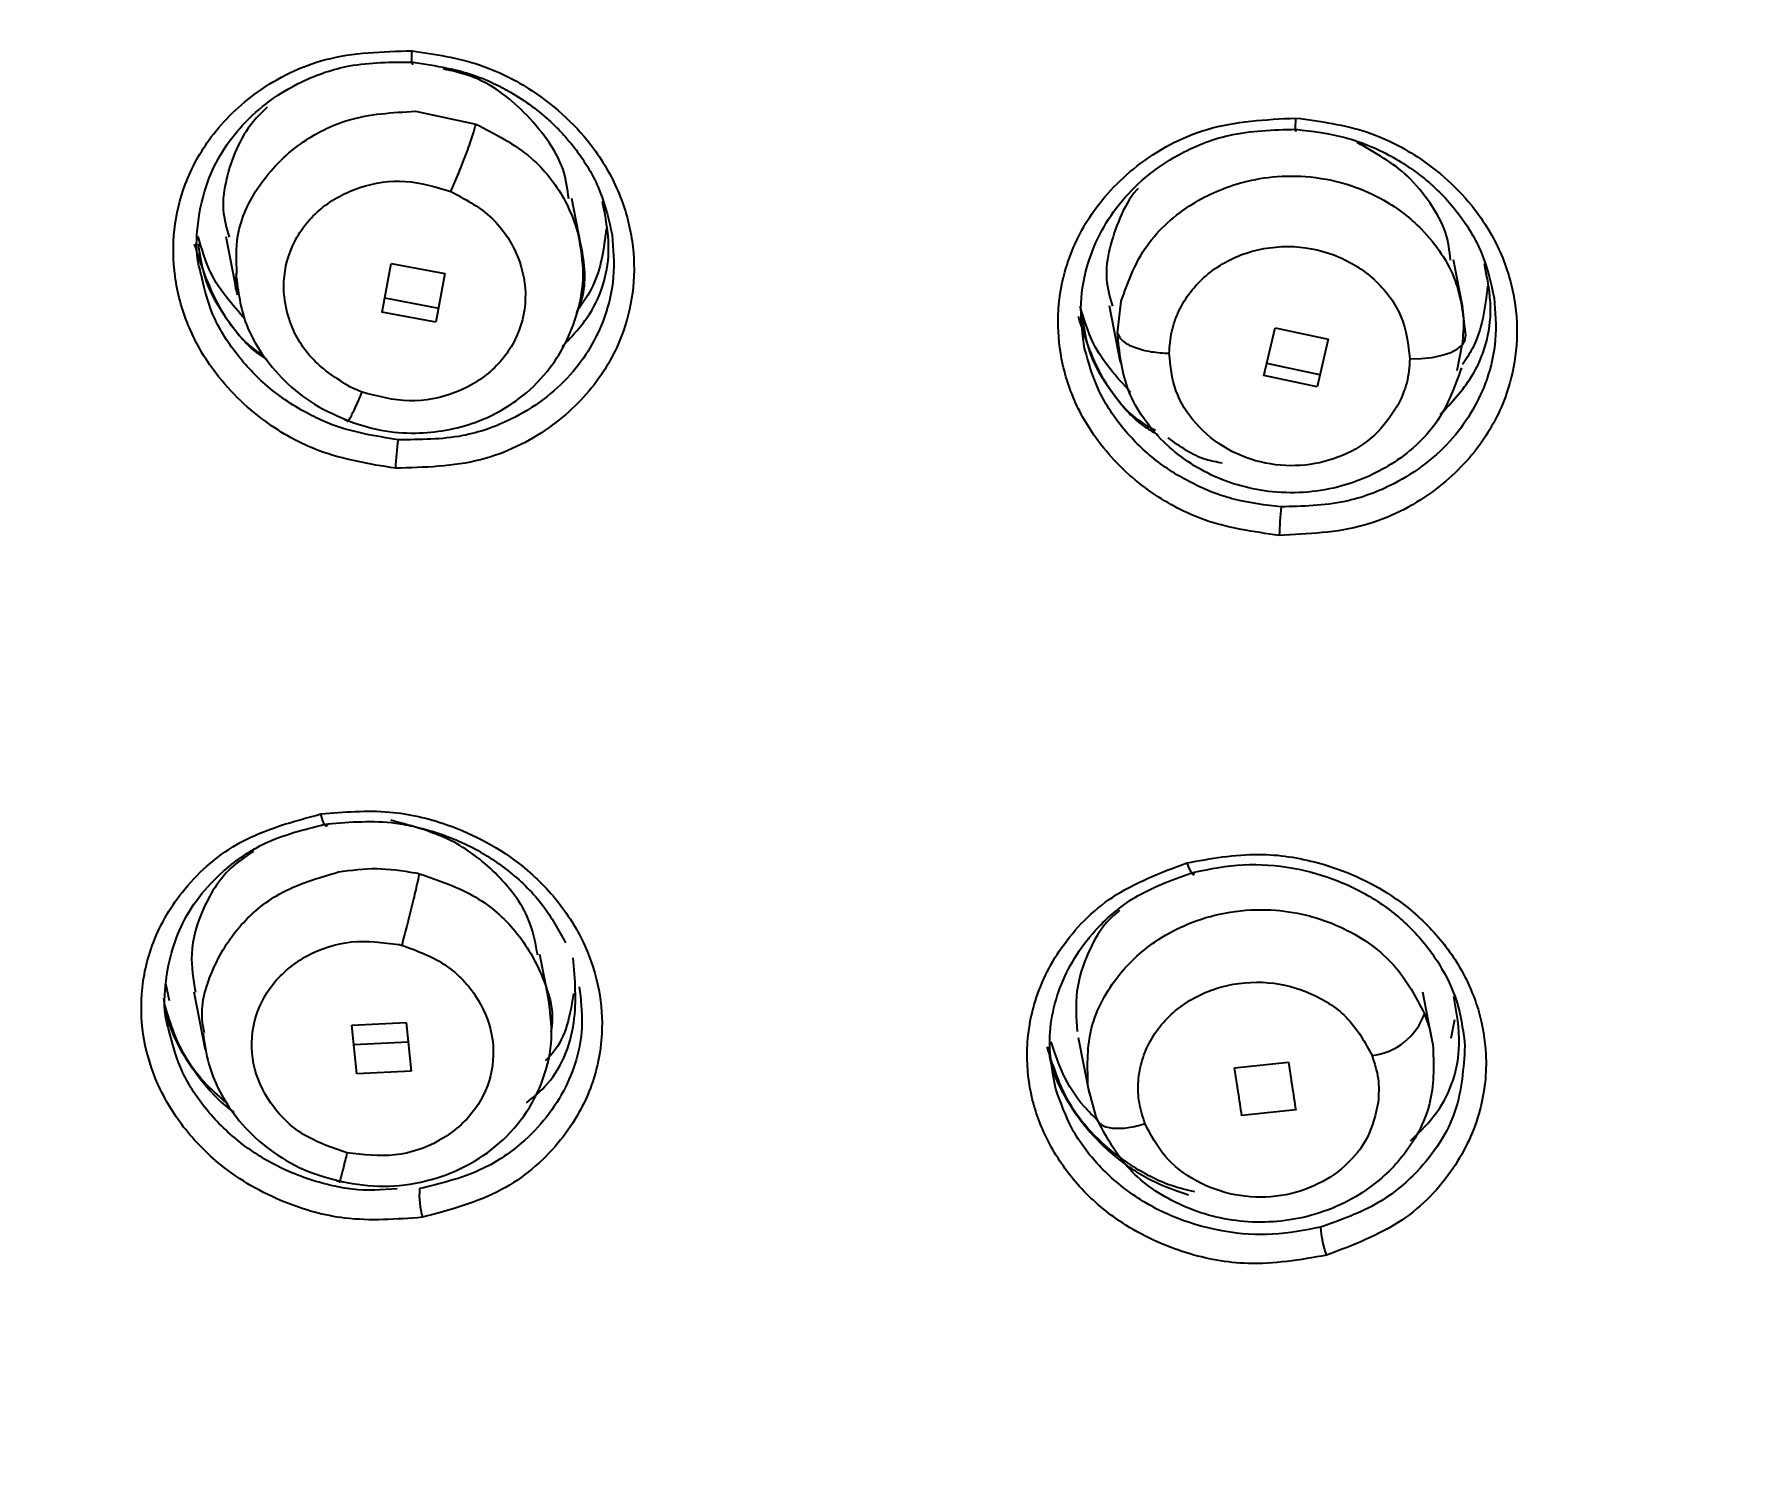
# Model space of a CAD drawing. Header units: millimetres. Extents: x 6110 to 6704, y -2661 to -1821.
# Drawn here: x 6313.672 to 6317.635, y -2179.614 to -2176.345 of the extents above; entities that cross this region are included whole.
import ezdxf

# ---------------------------------------------------------------- set-up
doc = ezdxf.new("R2010")
doc.units = ezdxf.units.MM
doc.header["$LTSCALE"] = 0.1
doc.layers.get('0').update_dxf_attribs({"lineweight": 15})
doc.layers.add('DIM', color=3, linetype='Continuous', lineweight=9)
doc.styles.get("Standard").update_dxf_attribs({"font": 'arial.ttf'})
doc.dimstyles.new('ISO-25', dxfattribs={"dimtxt": 2.5, "dimasz": 2.5, "dimexe": 1.25, "dimexo": 0.625, "dimtad": 1, "dimlfac": 5, "dimtxsty": 'Standard', "dimcen": 2.5, "dimadec": 0, "dimazin": 0, "dimtfac": 1, "dimtmove": 0, "dimatfit": 3, "dimfxl": 0, "dimarcsym": 0})

# ---------------------------------------------------------------- blocks, each defined once
blk = doc.blocks.new('*D49')
at = {"layer": 'Defpoints', "color": 0}
for p in [(6307.9519, -2080.7498), (6411.4918, -2580.4433), (6420.3266, -2580.4433)]:
    blk.add_point(p, dxfattribs=at)
at = {"layer": 'DIM', "color": 0, "lineweight": -2}
for p, q in [((6308.5769, -2080.7498), (6421.5766, -2080.7498)), ((6420.3266, -2084.7498), (6420.3266, -2576.4433)), ((6412.1168, -2580.4433), (6421.5766, -2580.4433))]:
    blk.add_line(p, q, dxfattribs=at)
at = {"layer": 'DIM', "color": 0}
for points in [[(6419.6599, -2084.7498), (6420.9932, -2084.7498), (6420.3266, -2080.7498)], [(6419.6599, -2576.4433), (6420.9932, -2576.4433), (6420.3266, -2580.4433)]]:
    blk.add_solid(points, dxfattribs=at)
at = {"layer": 'DIM', "color": 0, "insert": (6417.0795, -2330.5966), "char_height": 4, "attachment_point": 5, "rotation": 90}
blk.add_mtext('(2280)', dxfattribs=at)

msp = doc.modelspace()

# ---------------------------------------------------------------- linework, layer by layer
at = {"linetype": 'Continuous', "lineweight": 25}
for p, q in [((6314.5505, -2176.5228), (6314.6897, -2176.5524)), ((6314.9321, -2176.831), (6314.9111, -2176.7238)), ((6314.1131, -2176.8113), (6314.1395, -2176.9463)), ((6316.9664, -2176.9753), (6316.9449, -2176.8651)), ((6314.4735, -2176.9861), (6314.4945, -2176.8738)), ((6314.4944, -2176.8738), (6314.6185, -2176.8973)), ((6314.6183, -2176.8973), (6314.5973, -2177.0095)), ((6314.4796, -2176.9533), (6314.6034, -2176.9768)), ((6316.1504, -2176.9709), (6316.1759, -2177.1012)), ((6316.1697, -2177.0343), (6316.1786, -2176.9604)), ((6314.5975, -2177.0095), (6314.4734, -2176.986)), ((6316.5075, -2177.1329), (6316.5336, -2177.0222)), ((6316.5334, -2177.0222), (6316.6561, -2177.0482)), ((6316.6561, -2177.0482), (6316.63, -2177.1587)), ((6316.9536, -2177.1203), (6316.9651, -2177.0617)), ((6316.6302, -2177.158), (6316.5075, -2177.132)), ((6316.6367, -2177.1305), (6316.5141, -2177.1045)), ((6314.559, -2178.2813), (6314.5494, -2178.2791)), ((6314.8584, -2178.5731), (6314.8378, -2178.4678)), ((6313.9836, -2178.5743), (6313.9751, -2178.5348)), ((6314.0395, -2178.5536), (6314.0656, -2178.6875)), ((6316.8951, -2178.6621), (6316.874, -2178.5544)), ((6316.8782, -2178.6043), (6316.8901, -2178.6405)), ((6314.4039, -2178.6306), (6314.5293, -2178.6247)), ((6314.4154, -2178.7429), (6314.404, -2178.6306)), ((6314.529, -2178.6246), (6314.5405, -2178.7369)), ((6316.8901, -2178.6405), (6316.8974, -2178.6756)), ((6316.9474, -2178.6185), (6316.939, -2178.661)), ((6314.4085, -2178.6751), (6314.5335, -2178.6691)), ((6316.0793, -2178.6588), (6316.1044, -2178.7872)), ((6316.4396, -2178.729), (6316.5641, -2178.7157)), ((6314.5408, -2178.7369), (6314.4153, -2178.7429)), ((6316.1212, -2178.8448), (6316.102, -2178.7735)), ((6316.5808, -2178.8255), (6316.4564, -2178.8388))]:
    msp.add_line(p, q, dxfattribs=at)
at = {"linetype": 'Continuous', "lineweight": 25, "flags": 128}
for points in [[(6314.5451, -2176.4093), (6314.5442, -2176.4125), (6314.5435, -2176.4138), (6314.5429, -2176.4131), (6314.5425, -2176.4104), (6314.5423, -2176.4059), (6314.5422, -2176.3996), (6314.5423, -2176.392), (6314.5427, -2176.3832)], [(6316.5815, -2176.5643), (6316.5811, -2176.5676), (6316.5808, -2176.5689), (6316.5806, -2176.5682), (6316.5805, -2176.5655), (6316.5806, -2176.561), (6316.5807, -2176.5548), (6316.581, -2176.5471), (6316.5813, -2176.5384)], [(6316.8441, -2177.0938), (6316.8703, -2177.0932), (6316.8954, -2177.0904), (6316.9185, -2177.0855), (6316.9384, -2177.0788), (6316.9544, -2177.0705), (6316.9656, -2177.0611), (6316.9717, -2177.0509), (6316.9723, -2177.0404)], [(6314.3483, -2178.1659), (6314.3472, -2178.1695), (6314.3458, -2178.1713), (6314.344, -2178.1711), (6314.3419, -2178.1689), (6314.3396, -2178.1649), (6314.3373, -2178.1591), (6314.3349, -2178.1518), (6314.3327, -2178.1434)], [(6316.3296, -2178.2562), (6316.3326, -2178.2644), (6316.3357, -2178.2714), (6316.3386, -2178.277), (6316.3412, -2178.2808), (6316.3434, -2178.2829), (6316.3452, -2178.2829), (6316.3465, -2178.2811), (6316.3471, -2178.2774)]]:
    msp.add_lwpolyline(points, dxfattribs=at)
at = {"linetype": 'Continuous', "lineweight": 25}
for centre, radius, start, end in [((6315.0299, -2177.3634), 0.5258, 170.9178, 178.1115), ((6318.0357, -2177.5592), 1.4939, 175.2364, 177.7667), ((6316.7386, -2178.5532), 0.1487, 277.0905, 339.908), ((6314.7588, -2179.0208), 0.1993, 176.2002, 195.3989), ((6316.8408, -2179.0889), 0.2025, 182.0712, 200.9449), ((6320.1783, -2177.4713), 8.8695, 191.52649, 236.45921), ((6320.3224, -2177.6885), 7.7566, 191.3905, 231.15198)]:
    msp.add_arc(centre, radius, start, end, dxfattribs=at)
for points, knots in [([(6321.293, -2186.764), (6320.8419, -2186.7483), (6319.9316, -2186.7166), (6318.485, -2186.4398), (6316.9759, -2185.9377), (6315.4952, -2185.1542), (6314.1777, -2184.1438), (6313.0843, -2182.9494), (6312.2263, -2181.5849), (6311.6675, -2180.1736), (6311.3755, -2178.748), (6311.3229, -2177.4154), (6311.4712, -2176.1199), (6311.8197, -2174.7929), (6312.4334, -2173.4004), (6313.3515, -2172.0223), (6314.5158, -2170.7843), (6315.8723, -2169.7429), (6317.4071, -2168.9085), (6318.9812, -2168.3491), (6320.5618, -2168.0162), (6321.5761, -2167.9766), (6322.0888, -2167.9566)], [0, 0, 0, 0, 0.041768, 0.084276, 0.137195, 0.191649, 0.244568, 0.299021, 0.351941, 0.406395, 0.452689, 0.499999, 0.541767, 0.584275, 0.637195, 0.691649, 0.744569, 0.799023, 0.851943, 0.906397, 0.952691, 1, 1, 1, 1]), ([(6321.7991, -2169.2255), (6321.7228, -2169.227), (6321.4152, -2169.2331), (6320.9046, -2169.2821), (6320.3409, -2169.3658), (6319.7717, -2169.4808), (6319.1895, -2169.6317), (6318.5172, -2169.8566), (6317.8481, -2170.1334), (6317.2445, -2170.4375), (6316.8006, -2170.699), (6316.4922, -2170.8971), (6316.2278, -2171.0782), (6315.9468, -2171.2863), (6315.6936, -2171.489), (6315.4567, -2171.6911), (6315.1478, -2171.9724), (6314.7944, -2172.331), (6314.4351, -2172.745), (6314.1602, -2173.0996), (6313.8784, -2173.5007), (6313.6197, -2173.9169), (6313.3695, -2174.3857), (6313.1466, -2174.8689), (6312.9579, -2175.3636), (6312.8183, -2175.8215), (6312.7212, -2176.209), (6312.6377, -2176.6224), (6312.5699, -2177.0896), (6312.5493, -2177.429), (6312.5397, -2177.5882)], [0, 0, 0, 0, 0.016152, 0.06518, 0.108195, 0.136441, 0.187727, 0.235089, 0.286244, 0.341117, 0.378772, 0.39631, 0.419682, 0.447617, 0.471622, 0.489801, 0.515124, 0.562464, 0.599762, 0.635688, 0.661677, 0.708732, 0.745176, 0.781227, 0.829118, 0.865649, 0.890819, 0.920962, 0.962932, 1, 1, 1, 1]), ([(6314.5043, -2177.346), (6314.4445, -2177.3364), (6314.3372, -2177.319), (6314.1918, -2177.2369), (6314.0881, -2177.1351), (6314.0217, -2177.0173), (6313.9921, -2176.9062), (6313.9903, -2176.7954), (6314.0169, -2176.6848), (6314.0781, -2176.5727), (6314.1863, -2176.4686), (6314.3465, -2176.3887), (6314.4748, -2176.3851), (6314.5427, -2176.3832)], [0, 0, 0, 0, 0.1086369, 0.19484, 0.2993489, 0.3748055, 0.4502098, 0.5208359, 0.5914169, 0.673582, 0.7690879, 0.877887, 1, 1, 1, 1]), ([(6314.5427, -2176.3832), (6314.5955, -2176.3912), (6314.6934, -2176.4059), (6314.842, -2176.4813), (6314.9545, -2176.5861), (6315.0244, -2176.7107), (6315.0545, -2176.8204), (6315.0568, -2176.9284), (6315.032, -2177.0399), (6314.9711, -2177.1548), (6314.8601, -2177.2617), (6314.6987, -2177.3409), (6314.5712, -2177.3443), (6314.5043, -2177.346)], [0, 0, 0, 0, 0.096, 0.177925, 0.298931, 0.374702, 0.447771, 0.51813, 0.585771, 0.67247, 0.770432, 0.879605, 1, 1, 1, 1]), ([(6314.0565, -2176.8991), (6314.0546, -2176.8925), (6314.0434, -2176.8541), (6314.0464, -2176.7802), (6314.0712, -2176.6666), (6314.1465, -2176.5453), (6314.2674, -2176.4574), (6314.4061, -2176.4094), (6314.4955, -2176.4093), (6314.5451, -2176.4093)], [0, 0, 0, 0, 0.025971, 0.150887, 0.278548, 0.474139, 0.684742, 0.825272, 1, 1, 1, 1]), ([(6314.5451, -2176.4093), (6314.5974, -2176.4176), (6314.6653, -2176.4284), (6314.7352, -2176.4601), (6314.7906, -2176.4894), (6314.8572, -2176.5368), (6314.9293, -2176.6172), (6314.9817, -2176.7075), (6314.9968, -2176.7746), (6315.0042, -2176.8077)], [0, 0, 0, 0, 0.235112, 0.305036, 0.342905, 0.516821, 0.670808, 0.83768, 1, 1, 1, 1]), ([(6314.9041, -2176.7251), (6314.9012, -2176.7021), (6314.8953, -2176.6538), (6314.8551, -2176.5862), (6314.7897, -2176.5085), (6314.7068, -2176.445), (6314.6361, -2176.4298), (6314.6144, -2176.4252)], [0, 0, 0, 0, 0.163299, 0.341612, 0.528002, 0.855172, 1, 1, 1, 1]), ([(6314.2089, -2176.5132), (6314.1976, -2176.5241), (6314.1683, -2176.5524), (6314.1357, -2176.609), (6314.1131, -2176.6777), (6314.1022, -2176.7474), (6314.1149, -2176.7921), (6314.1209, -2176.8132)], [0, 0, 0, 0, 0.140279, 0.365738, 0.587295, 0.805281, 1, 1, 1, 1]), ([(6314.1386, -2176.8964), (6314.1376, -2176.8674), (6314.135, -2176.7964), (6314.186, -2176.6885), (6314.2763, -2176.596), (6314.4026, -2176.531), (6314.4976, -2176.5257), (6314.5505, -2176.5228)], [0, 0, 0, 0, 0.143946, 0.351833, 0.570109, 0.760778, 1, 1, 1, 1]), ([(6316.5429, -2177.501), (6316.4841, -2177.4927), (6316.3796, -2177.4779), (6316.2407, -2177.4035), (6316.1402, -2177.3117), (6316.0718, -2177.2035), (6316.0376, -2177.098), (6316.0292, -2176.9928), (6316.0466, -2176.8803), (6316.1018, -2176.7579), (6316.2125, -2176.6394), (6316.3783, -2176.5488), (6316.5115, -2176.542), (6316.5813, -2176.5384)], [0, 0, 0, 0, 0.106817, 0.190032, 0.285104, 0.359295, 0.433568, 0.500123, 0.566579, 0.65769, 0.760318, 0.874411, 1, 1, 1, 1]), ([(6316.5813, -2176.5384), (6316.6374, -2176.546), (6316.7396, -2176.56), (6316.8865, -2176.636), (6316.9948, -2176.7381), (6317.0622, -2176.8585), (6317.0914, -2176.9678), (6317.0931, -2177.0742), (6317.0685, -2177.1849), (6317.0083, -2177.3005), (6316.8974, -2177.4098), (6316.7366, -2177.4921), (6316.6094, -2177.4979), (6316.5429, -2177.501)], [0, 0, 0, 0, 0.1018703, 0.1857894, 0.2991644, 0.3761109, 0.4494303, 0.519115, 0.5851588, 0.6727341, 0.7710861, 0.8801698, 1, 1, 1, 1]), ([(6314.632, -2176.7076), (6314.6382, -2176.6935), (6314.6478, -2176.6718), (6314.6603, -2176.6407), (6314.6693, -2176.6172), (6314.6771, -2176.5955), (6314.6853, -2176.571), (6314.6879, -2176.5597), (6314.6897, -2176.5524)], [0, 0, 0, 0, 0.239029, 0.368085, 0.5, 0.631915, 0.760971, 1, 1, 1, 1]), ([(6314.6897, -2176.5524), (6314.7346, -2176.5754), (6314.817, -2176.6177), (6314.9018, -2176.7255), (6314.94, -2176.8439), (6314.9445, -2176.9388), (6314.9241, -2176.982), (6314.9215, -2176.9874)], [0, 0, 0, 0, 0.264599, 0.485265, 0.730285, 0.966416, 1, 1, 1, 1]), ([(6316.094, -2177.0699), (6316.0896, -2177.0391), (6316.0809, -2176.9764), (6316.0993, -2176.8602), (6316.1656, -2176.7286), (6316.2888, -2176.6267), (6316.4337, -2176.5684), (6316.5291, -2176.5657), (6316.5815, -2176.5643)], [0, 0, 0, 0, 0.118218, 0.240449, 0.447212, 0.666392, 0.816993, 1, 1, 1, 1]), ([(6316.5815, -2176.5643), (6316.6197, -2176.5689), (6316.6961, -2176.5782), (6316.8006, -2176.6222), (6316.8913, -2176.6842), (6316.9636, -2176.7626), (6317.0166, -2176.8539), (6317.0314, -2176.9204), (6317.0386, -2176.9532)], [0, 0, 0, 0, 0.172124, 0.344262, 0.505219, 0.670835, 0.837861, 1, 1, 1, 1]), ([(6316.9379, -2176.8664), (6316.9355, -2176.8447), (6316.9302, -2176.7981), (6316.8914, -2176.733), (6316.83, -2176.6553), (6316.764, -2176.618), (6316.7227, -2176.5947)], [0, 0, 0, 0, 0.185687, 0.40008, 0.624407, 1, 1, 1, 1]), ([(6314.399, -2177.1583), (6314.369, -2177.1392), (6314.3094, -2177.1013), (6314.2561, -2177.0122), (6314.2404, -2176.9148), (6314.266, -2176.8203), (6314.3289, -2176.7424), (6314.4202, -2176.693), (6314.5283, -2176.6767), (6314.5974, -2176.6973), (6314.632, -2176.7076)], [0, 0, 0, 0, 0.126117, 0.250838, 0.374368, 0.497567, 0.621469, 0.746731, 0.873258, 1, 1, 1, 1]), ([(6314.632, -2176.7076), (6314.6639, -2176.7247), (6314.727, -2176.7587), (6314.7879, -2176.8454), (6314.8112, -2176.9432), (6314.7919, -2177.041), (6314.7331, -2177.1232), (6314.6441, -2177.1775), (6314.5352, -2177.199), (6314.4636, -2177.1802), (6314.4274, -2177.1707)], [0, 0, 0, 0, 0.126022, 0.249648, 0.373235, 0.497219, 0.620781, 0.744457, 0.870653, 1, 1, 1, 1]), ([(6316.2172, -2176.7012), (6316.2161, -2176.7024), (6316.1974, -2176.722), (6316.1736, -2176.7685), (6316.1502, -2176.8374), (6316.1396, -2176.9075), (6316.1522, -2176.9518), (6316.1581, -2176.9725)], [0, 0, 0, 0, 0.0168596, 0.2746071, 0.5289146, 0.7799839, 1, 1, 1, 1]), ([(6316.1786, -2176.9604), (6316.1935, -2176.9187), (6316.2242, -2176.8335), (6316.326, -2176.7389), (6316.4336, -2176.6897), (6316.5302, -2176.6714), (6316.6189, -2176.6714), (6316.7066, -2176.6904), (6316.7953, -2176.7301), (6316.8844, -2176.7993), (6316.9584, -2176.908), (6316.9678, -2176.9974), (6316.9723, -2177.0404)], [0, 0, 0, 0, 0.121464, 0.248878, 0.358765, 0.425383, 0.499658, 0.583861, 0.65384, 0.750779, 0.880328, 1, 1, 1, 1]), ([(6314.8892, -2177.0652), (6314.9118, -2177.0416), (6314.972, -2176.9784), (6315.0065, -2176.8549), (6314.989, -2176.7661), (6314.9821, -2176.7311)], [0, 0, 0, 0, 0.266424, 0.710889, 1, 1, 1, 1]), ([(6314.1584, -2177.0031), (6314.1285, -2176.9692), (6314.0776, -2176.9116), (6314.0578, -2176.8406), (6314.0496, -2176.8113)], [0, 0, 0, 0, 0.5867685, 1, 1, 1, 1]), ([(6314.3879, -2177.2342), (6314.4152, -2177.2434), (6314.468, -2177.261), (6314.5712, -2177.2688), (6314.6837, -2177.2491), (6314.786, -2177.194), (6314.8534, -2177.1289), (6314.8977, -2177.0604), (6314.9277, -2176.9848), (6314.9424, -2176.898), (6314.9321, -2176.8384), (6314.9269, -2176.8078)], [0, 0, 0, 0, 0.1000324, 0.1933617, 0.3565316, 0.4924433, 0.6032231, 0.6950282, 0.7906221, 0.8926187, 1, 1, 1, 1]), ([(6315.0042, -2176.8077), (6315.0068, -2176.8403), (6315.0118, -2176.9047), (6314.9855, -2177.018), (6314.9138, -2177.1402), (6314.7918, -2177.2305), (6314.6517, -2177.28), (6314.5609, -2177.2802), (6314.5106, -2177.2803)], [0, 0, 0, 0, 0.127552, 0.25184, 0.454657, 0.672882, 0.81856, 1, 1, 1, 1]), ([(6314.9905, -2176.7942), (6314.9848, -2176.8398), (6314.9762, -2176.9073), (6314.9376, -2176.9634), (6314.925, -2176.9817)], [0, 0, 0, 0, 0.674501, 1, 1, 1, 1]), ([(6314.2005, -2177.0861), (6314.1998, -2177.0857), (6314.1526, -2177.058), (6314.087, -2176.9692), (6314.0562, -2176.8758), (6314.0409, -2176.8294)], [0, 0, 0, 0, 0.007396, 0.506063, 1, 1, 1, 1]), ([(6314.0493, -2176.8282), (6314.0545, -2176.862), (6314.0646, -2176.9265), (6314.1212, -2177.0104), (6314.1663, -2177.0699), (6314.2021, -2177.0917), (6314.2083, -2177.0955)], [0, 0, 0, 0, 0.325691, 0.622504, 0.934302, 1, 1, 1, 1]), ([(6316.2891, -2177.081), (6316.2902, -2177.0642), (6316.2926, -2177.0307), (6316.31, -2176.9827), (6316.3368, -2176.9387), (6316.373, -2176.9007), (6316.417, -2176.87), (6316.4834, -2176.8408), (6316.576, -2176.8283), (6316.6831, -2176.8531), (6316.7707, -2176.9112), (6316.8323, -2176.9949), (6316.8401, -2177.0605), (6316.8441, -2177.0938)], [0, 0, 0, 0, 0.063447, 0.126894, 0.190419, 0.25409, 0.317953, 0.382022, 0.509878, 0.633989, 0.754188, 0.875086, 1, 1, 1, 1]), ([(6314.5106, -2177.2803), (6314.4588, -2177.2721), (6314.3917, -2177.2615), (6314.3225, -2177.2304), (6314.2667, -2177.2013), (6314.1991, -2177.1535), (6314.126, -2177.0718), (6314.0761, -2176.9866), (6314.0625, -2176.9256), (6314.0565, -2176.8991)], [0, 0, 0, 0, 0.239526, 0.310606, 0.348932, 0.530892, 0.691472, 0.866124, 1, 1, 1, 1]), ([(6314.1414, -2176.9457), (6314.1399, -2176.9422), (6314.1334, -2176.9265), (6314.1364, -2176.9096), (6314.1386, -2176.8964)], [0, 0, 0, 0, 0.220088, 1, 1, 1, 1]), ([(6314.1364, -2176.8975), (6314.1415, -2176.9374), (6314.1499, -2177.0025), (6314.1955, -2177.0841), (6314.2477, -2177.1471), (6314.317, -2177.2028), (6314.3732, -2177.2267), (6314.4021, -2177.239)], [0, 0, 0, 0, 0.2631127, 0.4297446, 0.6080446, 0.7981094, 1, 1, 1, 1]), ([(6316.9143, -2177.2225), (6316.9405, -2177.1946), (6317.0047, -2177.1259), (6317.0408, -2176.9973), (6317.0231, -2176.9092), (6317.0163, -2176.875)], [0, 0, 0, 0, 0.296127, 0.727109, 1, 1, 1, 1]), ([(6316.9652, -2177.0605), (6316.9674, -2177.0406), (6316.972, -2176.9982), (6316.9617, -2176.9568), (6316.9562, -2176.935)], [0, 0, 0, 0, 0.471427, 1, 1, 1, 1]), ([(6317.0233, -2176.9265), (6317.0174, -2176.9764), (6317.0097, -2177.0406), (6316.9738, -2177.0946), (6316.9658, -2177.1067)], [0, 0, 0, 0, 0.776393, 1, 1, 1, 1]), ([(6316.2003, -2177.1711), (6316.1678, -2177.1354), (6316.1139, -2177.0759), (6316.0925, -2177.002), (6316.0839, -2176.9725)], [0, 0, 0, 0, 0.601824, 1, 1, 1, 1]), ([(6317.0386, -2176.9532), (6317.0411, -2176.9855), (6317.0461, -2177.0491), (6317.0201, -2177.1624), (6316.9492, -2177.2857), (6316.8274, -2177.3791), (6316.6876, -2177.4318), (6316.5968, -2177.4339), (6316.5469, -2177.4351)], [0, 0, 0, 0, 0.127144, 0.250552, 0.45472, 0.672376, 0.82013, 1, 1, 1, 1]), ([(6316.2574, -2177.2593), (6316.2498, -2177.2551), (6316.1956, -2177.2254), (6316.1246, -2177.1344), (6316.0945, -2177.0423), (6316.0796, -2176.9964)], [0, 0, 0, 0, 0.076333, 0.540001, 1, 1, 1, 1]), ([(6316.0878, -2176.995), (6316.0931, -2177.0287), (6316.1033, -2177.0928), (6316.1595, -2177.1759), (6316.2096, -2177.2383), (6316.2516, -2177.2621), (6316.2637, -2177.2689)], [0, 0, 0, 0, 0.308138, 0.587819, 0.882088, 1, 1, 1, 1]), ([(6316.1697, -2177.0343), (6316.1725, -2177.0403), (6316.1783, -2177.0526), (6316.2072, -2177.0678), (6316.2458, -2177.0783), (6316.2751, -2177.0801), (6316.2891, -2177.081)], [0, 0, 0, 0, 0.250126, 0.511566, 0.766636, 1, 1, 1, 1]), ([(6316.9633, -2177.1143), (6316.9483, -2177.1561), (6316.9179, -2177.2405), (6316.8156, -2177.3362), (6316.7061, -2177.3861), (6316.6083, -2177.4035), (6316.5052, -2177.4028), (6316.3821, -2177.369), (6316.2629, -2177.2838), (6316.1834, -2177.1661), (6316.1741, -2177.077), (6316.1697, -2177.0343)], [0, 0, 0, 0, 0.12197, 0.246716, 0.362471, 0.430636, 0.500052, 0.625236, 0.751588, 0.880943, 1, 1, 1, 1]), ([(6316.5469, -2177.4351), (6316.5113, -2177.431), (6316.4399, -2177.4226), (6316.34, -2177.3832), (6316.251, -2177.3265), (6316.1771, -2177.2525), (6316.121, -2177.1657), (6316.1028, -2177.1013), (6316.094, -2177.0699)], [0, 0, 0, 0, 0.167069, 0.334155, 0.498084, 0.664834, 0.836014, 1, 1, 1, 1]), ([(6316.8168, -2177.2009), (6316.8004, -2177.2253), (6316.768, -2177.2732), (6316.6906, -2177.3204), (6316.6028, -2177.3432), (6316.5094, -2177.3387), (6316.4202, -2177.3057), (6316.3474, -2177.2465), (6316.298, -2177.1684), (6316.292, -2177.1101), (6316.2891, -2177.081)], [0, 0, 0, 0, 0.125392, 0.247118, 0.36741, 0.489931, 0.617011, 0.745334, 0.872976, 1, 1, 1, 1]), ([(6316.8441, -2177.0938), (6316.8428, -2177.1124), (6316.8402, -2177.1496), (6316.8246, -2177.1838), (6316.8168, -2177.2009)], [0, 0, 0, 0, 0.499962, 1, 1, 1, 1]), ([(6314.3935, -2177.2349), (6314.3934, -2177.2358), (6314.3931, -2177.2406), (6314.3994, -2177.2317), (6314.4113, -2177.2085), (6314.4222, -2177.1829), (6314.4274, -2177.1707)], [0, 0, 0, 0, 0.076053, 0.39396, 0.709425, 1, 1, 1, 1]), ([(6314.4274, -2177.1707), (6314.4226, -2177.1688), (6314.4129, -2177.165), (6314.4036, -2177.1605), (6314.399, -2177.1583)], [0, 0, 0, 0, 0.500199, 1, 1, 1, 1]), ([(6316.4115, -2177.3342), (6316.3987, -2177.332), (6316.3519, -2177.3237), (6316.3143, -2177.2962), (6316.287, -2177.2762)], [0, 0, 0, 0, 0.272774, 1, 1, 1, 1]), ([(6314.3327, -2178.1434), (6314.3854, -2178.1389), (6314.4831, -2178.1306), (6314.6464, -2178.1687), (6314.7834, -2178.2432), (6314.8852, -2178.3465), (6314.9448, -2178.4445), (6314.9774, -2178.5473), (6314.985, -2178.6598), (6314.9592, -2178.7837), (6314.8831, -2178.9115), (6314.7511, -2179.0243), (6314.6301, -2179.0567), (6314.5666, -2179.0737)], [0, 0, 0, 0, 0.095996, 0.177913, 0.298894, 0.374666, 0.447729, 0.518075, 0.585697, 0.672417, 0.770398, 0.879589, 1, 1, 1, 1]), ([(6314.5666, -2179.0737), (6314.5067, -2179.0782), (6314.3993, -2179.0862), (6314.2373, -2179.0409), (6314.1088, -2178.967), (6314.0127, -2178.869), (6313.9532, -2178.7696), (6313.9205, -2178.6646), (6313.9148, -2178.5527), (6313.9418, -2178.4313), (6314.0159, -2178.3068), (6314.1467, -2178.1937), (6314.2683, -2178.1608), (6314.3327, -2178.1434)], [0, 0, 0, 0, 0.108634, 0.194831, 0.299323, 0.375934, 0.450142, 0.520765, 0.591343, 0.67352, 0.769042, 0.877862, 1, 1, 1, 1]), ([(6313.9812, -2178.6392), (6313.9805, -2178.637), (6313.9701, -2178.6042), (6313.9718, -2178.5189), (6314.0051, -2178.3874), (6314.0971, -2178.2754), (6314.2156, -2178.1978), (6314.301, -2178.1773), (6314.3483, -2178.1659)], [0, 0, 0, 0, 0.010053, 0.154962, 0.384056, 0.630731, 0.795336, 1, 1, 1, 1]), ([(6314.3483, -2178.1659), (6314.4006, -2178.1619), (6314.4684, -2178.1567), (6314.5439, -2178.1711), (6314.6049, -2178.1865), (6314.6818, -2178.2166), (6314.7731, -2178.2771), (6314.848, -2178.351), (6314.8808, -2178.4111), (6314.8968, -2178.4403)], [0, 0, 0, 0, 0.235984, 0.306162, 0.344164, 0.518711, 0.673257, 0.84074, 1, 1, 1, 1]), ([(6314.8326, -2178.4691), (6314.8281, -2178.444), (6314.8161, -2178.3767), (6314.7467, -2178.2841), (6314.6366, -2178.1964), (6314.5444, -2178.1716), (6314.4941, -2178.1581)], [0, 0, 0, 0, 0.165021, 0.442175, 0.695483, 1, 1, 1, 1]), ([(6314.1774, -2178.2293), (6314.1614, -2178.2399), (6314.1111, -2178.2734), (6314.0587, -2178.356), (6314.0273, -2178.4584), (6314.0383, -2178.5249), (6314.0431, -2178.5542)], [0, 0, 0, 0, 0.14825, 0.466171, 0.765395, 1, 1, 1, 1]), ([(6316.3296, -2178.2562), (6316.3847, -2178.2463), (6316.4854, -2178.2281), (6316.6509, -2178.2539), (6316.79, -2178.3158), (6316.8976, -2178.4071), (6316.9654, -2178.4994), (6317.0066, -2178.5975), (6317.0249, -2178.7078), (6317.0117, -2178.8334), (6316.9488, -2178.9688), (6316.8292, -2179.0941), (6316.7126, -2179.1382), (6316.6516, -2179.1613)], [0, 0, 0, 0, 0.1018302, 0.1857559, 0.2992824, 0.3761212, 0.4493364, 0.5189207, 0.5848683, 0.6725741, 0.771018, 0.8801549, 1, 1, 1, 1]), ([(6314.064, -2178.6484), (6314.0623, -2178.6402), (6314.0522, -2178.5931), (6314.0774, -2178.5027), (6314.139, -2178.4004), (6314.2405, -2178.3162), (6314.3257, -2178.2912), (6314.3732, -2178.2772)], [0, 0, 0, 0, 0.04881, 0.281164, 0.526391, 0.736653, 1, 1, 1, 1]), ([(6314.559, -2178.2813), (6314.5574, -2178.2893), (6314.555, -2178.3017), (6314.5488, -2178.3284), (6314.5433, -2178.3517), (6314.5371, -2178.3767), (6314.5288, -2178.4092), (6314.5228, -2178.4316), (6314.5189, -2178.4461)], [0, 0, 0, 0, 0.243271, 0.373729, 0.506244, 0.637838, 0.765651, 1, 1, 1, 1]), ([(6314.559, -2178.2813), (6314.6044, -2178.2966), (6314.6892, -2178.3251), (6314.7888, -2178.4129), (6314.8478, -2178.5179), (6314.8718, -2178.6023), (6314.8634, -2178.6434), (6314.8629, -2178.6458)], [0, 0, 0, 0, 0.26473, 0.494307, 0.742855, 0.98478, 1, 1, 1, 1]), ([(6316.6516, -2179.1613), (6316.5913, -2179.1717), (6316.4837, -2179.1902), (6316.3192, -2179.1593), (6316.1874, -2179.0981), (6316.0834, -2179.0109), (6316.0148, -2178.9167), (6315.9723, -2178.8141), (6315.9561, -2178.7015), (6315.9723, -2178.5758), (6316.0364, -2178.4442), (6316.1549, -2178.3221), (6316.2695, -2178.2789), (6316.3296, -2178.2562)], [0, 0, 0, 0, 0.111002, 0.197876, 0.298597, 0.374782, 0.451073, 0.521909, 0.592711, 0.678386, 0.774834, 0.882029, 1, 1, 1, 1]), ([(6316.0277, -2178.778), (6316.0215, -2178.7468), (6316.0056, -2178.6658), (6316.0318, -2178.5315), (6316.11, -2178.4111), (6316.2191, -2178.3222), (6316.3023, -2178.2931), (6316.3471, -2178.2774)], [0, 0, 0, 0, 0.147166, 0.381995, 0.623332, 0.796866, 1, 1, 1, 1]), ([(6316.3471, -2178.2774), (6316.3845, -2178.2701), (6316.4592, -2178.2554), (6316.5729, -2178.2646), (6316.6803, -2178.2947), (6316.7772, -2178.3454), (6316.8592, -2178.4147), (6316.9203, -2178.497), (6316.9601, -2178.5865), (6316.9675, -2178.6485), (6316.9712, -2178.679)], [0, 0, 0, 0, 0.131448, 0.262907, 0.385932, 0.512493, 0.639857, 0.763499, 0.883512, 1, 1, 1, 1]), ([(6316.1747, -2178.3657), (6316.1671, -2178.3721), (6316.1354, -2178.3986), (6316.0997, -2178.4628), (6316.0705, -2178.5516), (6316.0748, -2178.6143), (6316.077, -2178.6453)], [0, 0, 0, 0, 0.092531, 0.387775, 0.697646, 1, 1, 1, 1]), ([(6316.102, -2178.7735), (6316.1005, -2178.7303), (6316.0975, -2178.6418), (6316.158, -2178.5229), (6316.2407, -2178.4442), (6316.3248, -2178.3976), (6316.4081, -2178.3705), (6316.4977, -2178.3611), (6316.596, -2178.3708), (6316.7056, -2178.4076), (6316.8158, -2178.4858), (6316.858, -2178.5658), (6316.8782, -2178.6043)], [0, 0, 0, 0, 0.121465, 0.248878, 0.358769, 0.425386, 0.499658, 0.583856, 0.653834, 0.750779, 0.880329, 1, 1, 1, 1]), ([(6314.3926, -2178.9248), (6314.3576, -2178.913), (6314.2881, -2178.8896), (6314.2112, -2178.8132), (6314.1703, -2178.7202), (6314.1723, -2178.6211), (6314.2167, -2178.5314), (6314.297, -2178.4655), (6314.402, -2178.4305), (6314.4755, -2178.4398), (6314.5123, -2178.4445)], [0, 0, 0, 0, 0.126075, 0.250713, 0.374166, 0.497369, 0.621398, 0.746857, 0.873516, 1, 1, 1, 1]), ([(6314.5189, -2178.4461), (6314.5529, -2178.4585), (6314.6203, -2178.4831), (6314.6943, -2178.5593), (6314.7333, -2178.6514), (6314.7304, -2178.7492), (6314.6864, -2178.8372), (6314.6077, -2178.9024), (6314.5037, -2178.9382), (6314.4298, -2178.9293), (6314.3926, -2178.9248)], [0, 0, 0, 0, 0.125218, 0.248566, 0.372043, 0.495668, 0.618933, 0.743085, 0.870615, 1, 1, 1, 1]), ([(6314.5123, -2178.4445), (6314.5134, -2178.4447), (6314.5156, -2178.4453), (6314.5178, -2178.4458), (6314.5189, -2178.4461)], [0, 0, 0, 0, 0.500272, 1, 1, 1, 1]), ([(6314.8067, -2178.8096), (6314.8212, -2178.7979), (6314.8796, -2178.7509), (6314.9273, -2178.6298), (6314.9187, -2178.5249), (6314.9146, -2178.475)], [0, 0, 0, 0, 0.14725, 0.59406, 1, 1, 1, 1]), ([(6316.2333, -2178.858), (6316.2282, -2178.842), (6316.218, -2178.8102), (6316.2164, -2178.7603), (6316.2251, -2178.7114), (6316.2447, -2178.665), (6316.2744, -2178.6232), (6316.3256, -2178.5758), (6316.4075, -2178.536), (6316.5169, -2178.5264), (6316.6203, -2178.5536), (6316.7091, -2178.6126), (6316.7408, -2178.6711), (6316.7569, -2178.7008)], [0, 0, 0, 0, 0.063447, 0.126894, 0.190419, 0.25409, 0.317953, 0.382022, 0.509878, 0.633989, 0.754188, 0.875086, 1, 1, 1, 1]), ([(6313.9691, -2178.5686), (6313.9716, -2178.5836), (6313.9833, -2178.6532), (6314.0422, -2178.7442), (6314.1037, -2178.813), (6314.1313, -2178.8309), (6314.1315, -2178.831)], [0, 0, 0, 0, 0.150503, 0.700046, 0.998024, 1, 1, 1, 1]), ([(6314.3686, -2178.9893), (6314.4006, -2178.995), (6314.4651, -2179.0066), (6314.5637, -2178.9961), (6314.6565, -2178.965), (6314.7383, -2178.9128), (6314.8041, -2178.8422), (6314.8486, -2178.7566), (6314.87, -2178.6606), (6314.8608, -2178.5955), (6314.8562, -2178.5629)], [0, 0, 0, 0, 0.122525, 0.246445, 0.370252, 0.493773, 0.618102, 0.744056, 0.871655, 1, 1, 1, 1]), ([(6314.9285, -2178.5421), (6314.9318, -2178.5707), (6314.9411, -2178.6499), (6314.9043, -2178.7814), (6314.8143, -2178.8956), (6314.6944, -2178.975), (6314.6079, -2178.996), (6314.5599, -2179.0076)], [0, 0, 0, 0, 0.132926, 0.367977, 0.62088, 0.789715, 1, 1, 1, 1]), ([(6314.9152, -2178.5576), (6314.907, -2178.6071), (6314.8973, -2178.6652), (6314.8559, -2178.7068), (6314.8498, -2178.7131)], [0, 0, 0, 0, 0.850856, 1, 1, 1, 1]), ([(6316.846, -2178.8971), (6316.8675, -2178.8761), (6316.9296, -2178.8156), (6316.9685, -2178.6928), (6316.9523, -2178.6014), (6316.9458, -2178.5643)], [0, 0, 0, 0, 0.239973, 0.692009, 1, 1, 1, 1]), ([(6314.1186, -2178.8126), (6314.1014, -2178.798), (6314.062, -2178.7645), (6314.0042, -2178.6869), (6313.9841, -2178.6218), (6313.9716, -2178.5814)], [0, 0, 0, 0, 0.226598, 0.520199, 1, 1, 1, 1]), ([(6314.5083, -2179.0081), (6314.4739, -2179.0105), (6314.424, -2179.014), (6314.3664, -2179.0027), (6314.3051, -2178.9877), (6314.2273, -2178.9573), (6314.134, -2178.896), (6314.0595, -2178.8195), (6314.0047, -2178.7315), (6313.9888, -2178.6689), (6313.9812, -2178.6392)], [0, 0, 0, 0, 0.143756, 0.207734, 0.242226, 0.406014, 0.550554, 0.708118, 0.861215, 1, 1, 1, 1]), ([(6314.0607, -2178.6491), (6314.0641, -2178.6731), (6314.0711, -2178.7228), (6314.1025, -2178.7945), (6314.1498, -2178.8622), (6314.2139, -2178.9206), (6314.2926, -2178.9677), (6314.3525, -2178.9839), (6314.383, -2178.9922)], [0, 0, 0, 0, 0.146748, 0.304214, 0.468101, 0.638539, 0.815762, 1, 1, 1, 1]), ([(6316.3482, -2179.0153), (6316.3301, -2179.0109), (6316.2773, -2178.9982), (6316.2004, -2178.9562), (6316.1238, -2178.896), (6316.0471, -2178.806), (6316.0232, -2178.7302), (6316.0076, -2178.6809)], [0, 0, 0, 0, 0.102044, 0.298123, 0.485992, 0.665636, 1, 1, 1, 1]), ([(6316.0101, -2178.6809), (6316.0113, -2178.6907), (6316.0165, -2178.7311), (6316.0578, -2178.8221), (6316.1376, -2178.919), (6316.2421, -2178.9896), (6316.304, -2179.0115), (6316.3336, -2179.022)], [0, 0, 0, 0, 0.063906, 0.26159, 0.618791, 0.817248, 1, 1, 1, 1]), ([(6316.125, -2178.8507), (6316.1139, -2178.8401), (6316.081, -2178.8083), (6316.0426, -2178.7465), (6316.0251, -2178.6939), (6316.0168, -2178.6688)], [0, 0, 0, 0, 0.20882, 0.623028, 1, 1, 1, 1]), ([(6316.8974, -2178.6756), (6316.8989, -2178.7188), (6316.902, -2178.8073), (6316.8415, -2178.9263), (6316.7587, -2179.005), (6316.6746, -2179.0515), (6316.5748, -2179.0841), (6316.4427, -2179.09), (6316.3004, -2179.0463), (6316.1835, -2178.9624), (6316.142, -2178.884), (6316.1212, -2178.8448)], [0, 0, 0, 0, 0.121553, 0.249022, 0.359073, 0.425746, 0.500057, 0.629075, 0.755641, 0.878006, 1, 1, 1, 1]), ([(6316.9712, -2178.679), (6316.9677, -2178.7299), (6316.9606, -2178.8351), (6316.8786, -2178.959), (6316.7685, -2179.0504), (6316.6845, -2179.08), (6316.6384, -2179.0962)], [0, 0, 0, 0, 0.272427, 0.562838, 0.759989, 1, 1, 1, 1]), ([(6316.4566, -2178.8393), (6316.4538, -2178.8211), (6316.451, -2178.8023), (6316.4474, -2178.7786), (6316.4446, -2178.76), (6316.4419, -2178.742), (6316.4399, -2178.7289)], [0, 0, 0, 0, 0.49521, 0.513157, 0.644399, 1, 1, 1, 1]), ([(6316.5641, -2178.7157), (6316.5662, -2178.7294), (6316.5688, -2178.7467), (6316.5715, -2178.765), (6316.5723, -2178.7698), (6316.5725, -2178.7711), (6316.5754, -2178.7899), (6316.5782, -2178.8082), (6316.581, -2178.8266)], [0, 0, 0, 0, 0.371012, 0.467007, 0.492627, 0.502051, 0.503328, 1, 1, 1, 1]), ([(6316.7569, -2178.7008), (6316.7626, -2178.7184), (6316.7741, -2178.7537), (6316.7722, -2178.7902), (6316.7713, -2178.8085)], [0, 0, 0, 0, 0.499962, 1, 1, 1, 1]), ([(6316.6384, -2179.0962), (6316.6019, -2179.1034), (6316.529, -2179.1178), (6316.4161, -2179.1096), (6316.3079, -2179.0801), (6316.2085, -2179.0286), (6316.1251, -2178.9575), (6316.0611, -2178.8726), (6316.0387, -2178.8092), (6316.0277, -2178.778)], [0, 0, 0, 0, 0.143766, 0.287543, 0.428702, 0.572431, 0.719143, 0.861627, 1, 1, 1, 1]), ([(6316.7713, -2178.8085), (6316.765, -2178.8361), (6316.7526, -2178.8904), (6316.6977, -2178.9578), (6316.6242, -2179.0057), (6316.5352, -2179.0299), (6316.4395, -2179.0265), (6316.3495, -2178.9938), (6316.2742, -2178.9363), (6316.247, -2178.884), (6316.2333, -2178.858)], [0, 0, 0, 0, 0.125392, 0.247118, 0.36741, 0.489931, 0.617011, 0.745334, 0.872976, 1, 1, 1, 1]), ([(6316.1212, -2178.8448), (6316.1239, -2178.8504), (6316.1292, -2178.8617), (6316.1563, -2178.8691), (6316.1926, -2178.8684), (6316.2202, -2178.8613), (6316.2333, -2178.858)], [0, 0, 0, 0, 0.250126, 0.511566, 0.766636, 1, 1, 1, 1]), ([(6314.3926, -2178.9248), (6314.3897, -2178.9369), (6314.3836, -2178.9625), (6314.3776, -2178.9856), (6314.3748, -2178.9949), (6314.3755, -2178.9904), (6314.3756, -2178.9898)], [0, 0, 0, 0, 0.294773, 0.618823, 0.950705, 1, 1, 1, 1])]:
    msp.add_open_spline(points, degree=3, knots=knots, dxfattribs=at)
for points in [[(6312.607, -2177.5691), (6312.6299, -2177.2701), (6312.6757, -2176.672), (6312.8786, -2175.7854), (6313.1769, -2174.9196), (6313.5771, -2174.0847), (6314.0717, -2173.2904), (6314.6558, -2172.5459), (6315.3224, -2171.86), (6316.0636, -2171.2406), (6316.871, -2170.695), (6317.735, -2170.2295), (6318.6456, -2169.8495), (6319.5921, -2169.5596), (6320.5637, -2169.3626), (6321.5485, -2169.2631), (6322.5369, -2169.2536), (6323.1859, -2169.3289), (6323.5104, -2169.3665)], [(6314.3732, -2178.2772), (6314.4025, -2178.2731), (6314.4612, -2178.265), (6314.52, -2178.2744), (6314.5494, -2178.2791)]]:
    msp.add_open_spline(points, degree=3, dxfattribs=at)

# ---------------------------------------------------------------- dimensions: what is measured, and where the dimension line sits
at = {"layer": 'DIM'}
dim = msp.add_linear_dim(base=(6420.3266, -2580.4433), p1=(6307.9519, -2080.7498), p2=(6411.4918, -2580.4433), angle=90, text='(2280)', dimstyle='ISO-25', override={"dimtxt": 4, "dimasz": 4, "dimlfac": 4, "dimadec": 1, "dimfxl": 1.25}, dxfattribs=at)
dim.commit()
dim.dimension.update_dxf_attribs({"geometry": '*D49', "text_midpoint": (6420.3266, -2330.5966), "dimtype": 160})

doc.saveas('drawing.dxf')
